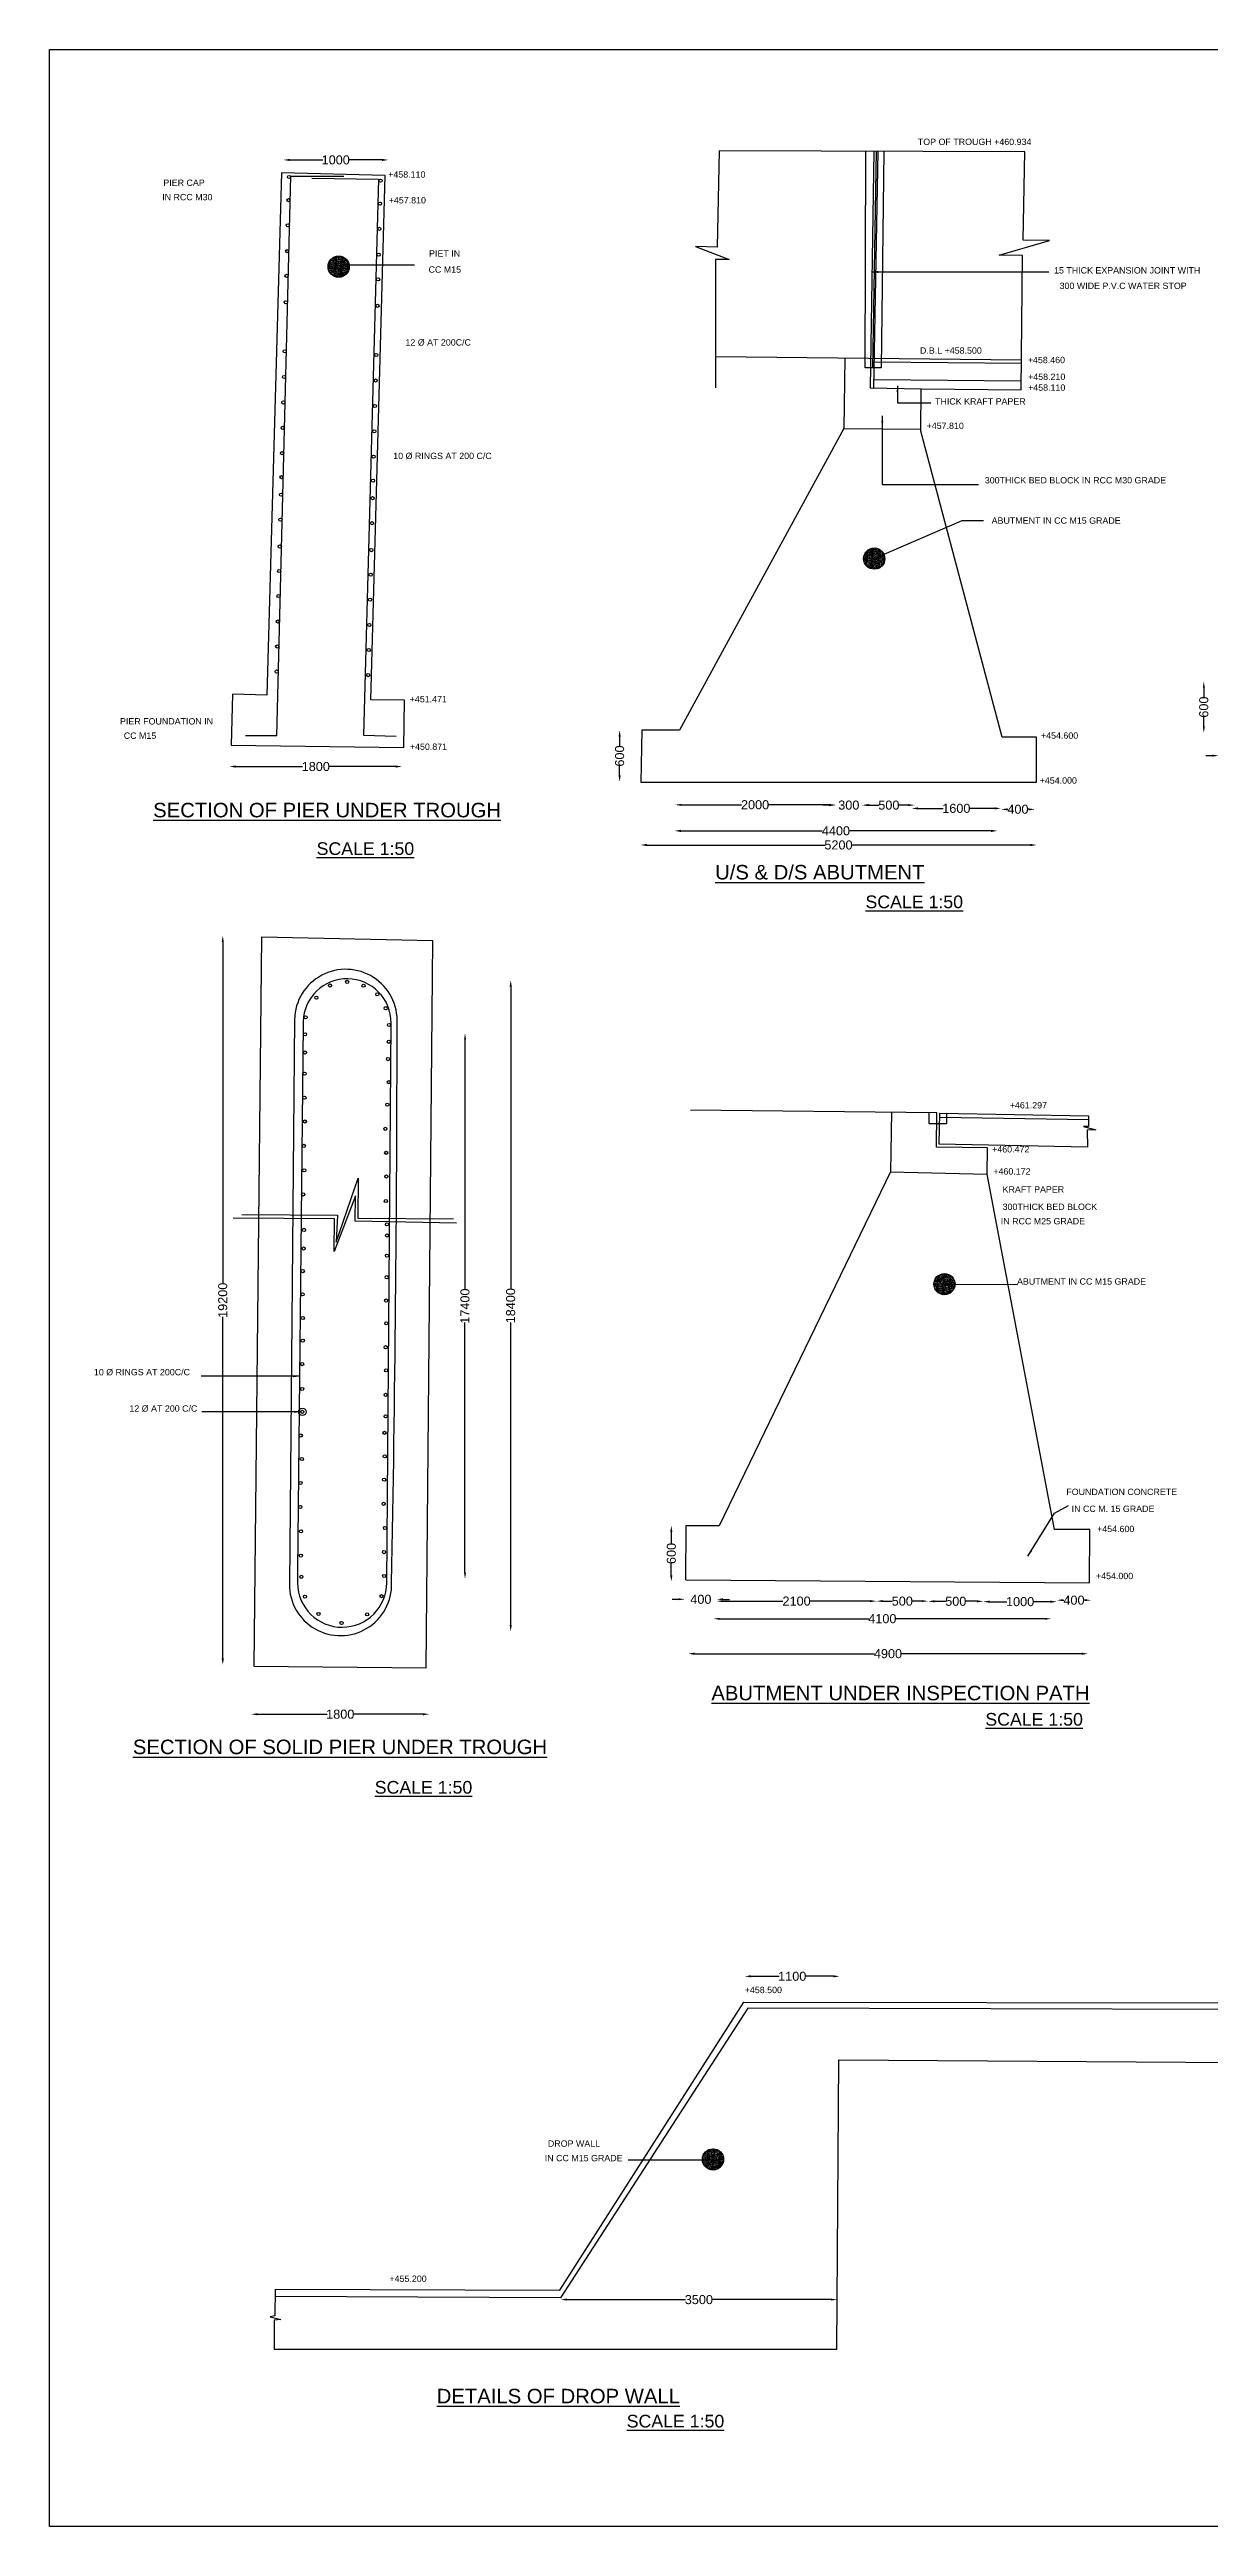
# Model space of a CAD drawing. Header units: millimetres. Extents: x 2522572 to 2539112, y 44351365 to 44365031.
# Drawn here: x 2522572 to 2528975, y 44351365 to 44365031 of the extents above; entities that cross this region are included whole.
import ezdxf

# ---------------------------------------------------------------- set-up
doc = ezdxf.new("R2010")
doc.units = ezdxf.units.MM
doc.header["$MEASUREMENT"] = 0
doc.layers.add('DIMENSION', color=7, linetype='Continuous')
doc.layers.add('DRAWING', color=2, linetype='Continuous')
doc.styles.get("Standard").update_dxf_attribs({"font": 'arial.ttf', "height": 50})
doc.dimstyles.get("Standard").update_dxf_attribs({"dimtxt": 35, "dimasz": 35, "dimexe": 0.18, "dimexo": 0.0625, "dimgap": 0.09, "dimtad": 0, "dimdec": 0, "dimzin": 0, "dimdsep": 46, "dimtxsty": 'Standard', "dimcen": 0.09, "dimse1": 1, "dimse2": 1, "dimadec": 0, "dimazin": 0, "dimtfac": 1, "dimtdec": 0, "dimtofl": 0, "dimtmove": 0, "dimatfit": 3, "dimfxl": 1, "dimtolj": 1, "dimtzin": 0, "dimarcsym": 0})

# ---------------------------------------------------------------- blocks, each defined once
blk = doc.blocks.new('*D53')
at = {"layer": 'Defpoints', "color": 0, "transparency": 16777216}
for p in [(2523861, 44364443), (2524440, 44364422), (2524440, 44364422)]:
    blk.add_point(p, dxfattribs=at)
at = {"layer": 'DIMENSION', "color": 0, "lineweight": -2, "transparency": 16777216}
for p, q in [((2523896, 44364422), (2524078, 44364422)), ((2524405, 44364422), (2524223, 44364422))]:
    blk.add_line(p, q, dxfattribs=at)
at = {"layer": 'DIMENSION', "color": 0, "transparency": 16777216}
for points in [[(2523896, 44364428), (2523896, 44364416), (2523861, 44364422)], [(2524405, 44364428), (2524405, 44364416), (2524440, 44364422)]]:
    blk.add_solid(points, dxfattribs=at)
at = {"layer": 'DIMENSION', "color": 0, "transparency": 16777216, "insert": (2524150, 44364422), "char_height": 50, "attachment_point": 5}
blk.add_mtext('\\A1;1000', dxfattribs=at)
blk = doc.blocks.new('*D54')
at = {"layer": 'Defpoints', "color": 0, "transparency": 16777216}
for p in [(2523563, 44361089), (2524516, 44361075), (2524516, 44361075)]:
    blk.add_point(p, dxfattribs=at)
at = {"layer": 'DIMENSION', "color": 0, "lineweight": -2, "transparency": 16777216}
for p, q in [((2523598, 44361075), (2523967, 44361075)), ((2524481, 44361075), (2524112, 44361075))]:
    blk.add_line(p, q, dxfattribs=at)
at = {"layer": 'DIMENSION', "color": 0, "transparency": 16777216}
for points in [[(2523598, 44361081), (2523598, 44361069), (2523563, 44361075)], [(2524481, 44361081), (2524481, 44361069), (2524516, 44361075)]]:
    blk.add_solid(points, dxfattribs=at)
at = {"layer": 'DIMENSION', "color": 0, "transparency": 16777216, "insert": (2524040, 44361075), "char_height": 50, "attachment_point": 5}
blk.add_mtext('\\A1;1800', dxfattribs=at)
blk = doc.blocks.new('*D55')
at = {"layer": 'Defpoints', "color": 0, "transparency": 16777216}
for p in [(2525716, 44361275), (2525760, 44361275), (2525748, 44360991)]:
    blk.add_point(p, dxfattribs=at)
at = {"layer": 'DIMENSION', "color": 0, "lineweight": -2, "transparency": 16777216}
for p, q in [((2525716, 44361240), (2525716, 44361188)), ((2525716, 44361026), (2525716, 44361077))]:
    blk.add_line(p, q, dxfattribs=at)
at = {"layer": 'DIMENSION', "color": 0, "transparency": 16777216}
for points in [[(2525710, 44361240), (2525722, 44361240), (2525716, 44361275)], [(2525710, 44361026), (2525722, 44361026), (2525716, 44360991)]]:
    blk.add_solid(points, dxfattribs=at)
at = {"layer": 'DIMENSION', "color": 0, "transparency": 16777216, "insert": (2525716, 44361133), "char_height": 50, "attachment_point": 5, "rotation": 90}
blk.add_mtext('\\A1;600', dxfattribs=at)
blk = doc.blocks.new('*D56')
at = {"layer": 'Defpoints', "color": 0, "transparency": 16777216}
for p in [(2526021, 44360870), (2526906, 44360864), (2526906, 44360862)]:
    blk.add_point(p, dxfattribs=at)
at = {"layer": 'DIMENSION', "color": 0, "lineweight": -2, "transparency": 16777216}
for p, q in [((2526056, 44360864), (2526388, 44360864)), ((2526871, 44360864), (2526539, 44360864))]:
    blk.add_line(p, q, dxfattribs=at)
at = {"layer": 'DIMENSION', "color": 0, "transparency": 16777216}
for points in [[(2526056, 44360869), (2526056, 44360858), (2526021, 44360864)], [(2526871, 44360869), (2526871, 44360858), (2526906, 44360864)]]:
    blk.add_solid(points, dxfattribs=at)
at = {"layer": 'DIMENSION', "color": 0, "transparency": 16777216, "insert": (2526463, 44360864), "char_height": 50, "attachment_point": 5}
blk.add_mtext('\\A1;2000', dxfattribs=at)
blk = doc.blocks.new('*D57')
at = {"layer": 'Defpoints', "color": 0, "transparency": 16777216}
for p in [(2526906, 44360864), (2527053, 44360862), (2527053, 44360862)]:
    blk.add_point(p, dxfattribs=at)
at = {"layer": 'DIMENSION', "color": 0, "lineweight": -2, "transparency": 16777216}
for p, q in [((2526871, 44360862), (2526836, 44360862)), ((2527088, 44360862), (2527123, 44360862))]:
    blk.add_line(p, q, dxfattribs=at)
at = {"layer": 'DIMENSION', "color": 0, "transparency": 16777216}
for points in [[(2526871, 44360868), (2526871, 44360856), (2526906, 44360862)], [(2527088, 44360868), (2527088, 44360856), (2527053, 44360862)]]:
    blk.add_solid(points, dxfattribs=at)
at = {"layer": 'DIMENSION', "color": 0, "transparency": 16777216, "insert": (2526980, 44360862), "char_height": 50, "attachment_point": 5}
blk.add_mtext('\\A1;300', dxfattribs=at)
blk = doc.blocks.new('*D58')
at = {"layer": 'Defpoints', "color": 0, "transparency": 16777216}
for p in [(2527058, 44360879), (2527344, 44360862), (2527344, 44360862)]:
    blk.add_point(p, dxfattribs=at)
at = {"layer": 'DIMENSION', "color": 0, "lineweight": -2, "transparency": 16777216}
for p, q in [((2527093, 44360862), (2527146, 44360862)), ((2527309, 44360862), (2527257, 44360862))]:
    blk.add_line(p, q, dxfattribs=at)
at = {"layer": 'DIMENSION', "color": 0, "transparency": 16777216}
for points in [[(2527093, 44360868), (2527093, 44360857), (2527058, 44360862)], [(2527309, 44360868), (2527309, 44360857), (2527344, 44360862)]]:
    blk.add_solid(points, dxfattribs=at)
at = {"layer": 'DIMENSION', "color": 0, "transparency": 16777216, "insert": (2527201, 44360862), "char_height": 50, "attachment_point": 5}
blk.add_mtext('\\A1;500', dxfattribs=at)
blk = doc.blocks.new('*D59')
at = {"layer": 'Defpoints', "color": 0, "transparency": 16777216}
for p in [(2527327, 44360859), (2527819, 44360844), (2527819, 44360844)]:
    blk.add_point(p, dxfattribs=at)
at = {"layer": 'DIMENSION', "color": 0, "lineweight": -2, "transparency": 16777216}
for p, q in [((2527362, 44360844), (2527501, 44360844)), ((2527784, 44360844), (2527645, 44360844))]:
    blk.add_line(p, q, dxfattribs=at)
at = {"layer": 'DIMENSION', "color": 0, "transparency": 16777216}
for points in [[(2527362, 44360850), (2527362, 44360838), (2527327, 44360844)], [(2527784, 44360850), (2527784, 44360838), (2527819, 44360844)]]:
    blk.add_solid(points, dxfattribs=at)
at = {"layer": 'DIMENSION', "color": 0, "transparency": 16777216, "insert": (2527573, 44360844), "char_height": 50, "attachment_point": 5}
blk.add_mtext('\\A1;1600', dxfattribs=at)
blk = doc.blocks.new('*D60')
at = {"layer": 'Defpoints', "color": 0, "transparency": 16777216}
for p in [(2527819, 44360844), (2528008, 44360839), (2528008, 44360839)]:
    blk.add_point(p, dxfattribs=at)
at = {"layer": 'DIMENSION', "color": 0, "lineweight": -2, "transparency": 16777216}
for p, q in [((2527854, 44360839), (2527857, 44360839)), ((2527973, 44360839), (2527970, 44360839))]:
    blk.add_line(p, q, dxfattribs=at)
at = {"layer": 'DIMENSION', "color": 0, "transparency": 16777216}
for points in [[(2527854, 44360844), (2527854, 44360833), (2527819, 44360839)], [(2527973, 44360844), (2527973, 44360833), (2528008, 44360839)]]:
    blk.add_solid(points, dxfattribs=at)
at = {"layer": 'DIMENSION', "color": 0, "transparency": 16777216, "insert": (2527913, 44360839), "char_height": 50, "attachment_point": 5}
blk.add_mtext('\\A1;400', dxfattribs=at)
blk = doc.blocks.new('*D61')
at = {"layer": 'Defpoints', "color": 0, "transparency": 16777216}
for p in [(2526019, 44360748), (2527800, 44360720), (2527800, 44360720)]:
    blk.add_point(p, dxfattribs=at)
at = {"layer": 'DIMENSION', "color": 0, "lineweight": -2, "transparency": 16777216}
for p, q in [((2526054, 44360720), (2526834, 44360720)), ((2527765, 44360720), (2526985, 44360720))]:
    blk.add_line(p, q, dxfattribs=at)
at = {"layer": 'DIMENSION', "color": 0, "transparency": 16777216}
for points in [[(2526054, 44360726), (2526054, 44360714), (2526019, 44360720)], [(2527765, 44360726), (2527765, 44360714), (2527800, 44360720)]]:
    blk.add_solid(points, dxfattribs=at)
at = {"layer": 'DIMENSION', "color": 0, "transparency": 16777216, "insert": (2526909, 44360720), "char_height": 50, "attachment_point": 5}
blk.add_mtext('\\A1;4400', dxfattribs=at)
blk = doc.blocks.new('*D62')
at = {"layer": 'Defpoints', "color": 0, "transparency": 16777216}
for p in [(2525831, 44360672), (2528016, 44360642), (2528016, 44360642)]:
    blk.add_point(p, dxfattribs=at)
at = {"layer": 'DIMENSION', "color": 0, "lineweight": -2, "transparency": 16777216}
for p, q in [((2525866, 44360642), (2526849, 44360642)), ((2527981, 44360642), (2526998, 44360642))]:
    blk.add_line(p, q, dxfattribs=at)
at = {"layer": 'DIMENSION', "color": 0, "transparency": 16777216}
for points in [[(2525866, 44360648), (2525866, 44360636), (2525831, 44360642)], [(2527981, 44360648), (2527981, 44360636), (2528016, 44360642)]]:
    blk.add_solid(points, dxfattribs=at)
at = {"layer": 'DIMENSION', "color": 0, "transparency": 16777216, "insert": (2526923, 44360642), "char_height": 50, "attachment_point": 5}
blk.add_mtext('\\A1;5200', dxfattribs=at)
blk = doc.blocks.new('*D68')
at = {"layer": 'Defpoints', "color": 0, "transparency": 16777216}
for p in [(2529020, 44361135), (2529020, 44361135), (2529200, 44361130)]:
    blk.add_point(p, dxfattribs=at)
at = {"layer": 'DIMENSION', "color": 0, "lineweight": -2, "transparency": 16777216}
for p, q in [((2528985, 44361135), (2528950, 44361135)), ((2529235, 44361135), (2529270, 44361135))]:
    blk.add_line(p, q, dxfattribs=at)
at = {"layer": 'DIMENSION', "color": 0, "transparency": 16777216}
for points in [[(2528985, 44361141), (2528985, 44361129), (2529020, 44361135)], [(2529235, 44361141), (2529235, 44361129), (2529200, 44361135)]]:
    blk.add_solid(points, dxfattribs=at)
at = {"layer": 'DIMENSION', "color": 0, "transparency": 16777216, "insert": (2529110, 44361135), "char_height": 50, "attachment_point": 5}
blk.add_mtext('\\A1;400', dxfattribs=at)
blk = doc.blocks.new('*D69')
at = {"layer": 'Defpoints', "color": 0, "transparency": 16777216}
for p in [(2528938, 44361545), (2528938, 44361545), (2528936, 44361261)]:
    blk.add_point(p, dxfattribs=at)
at = {"layer": 'DIMENSION', "color": 0, "lineweight": -2, "transparency": 16777216}
for p, q in [((2528938, 44361510), (2528938, 44361459)), ((2528938, 44361296), (2528938, 44361348))]:
    blk.add_line(p, q, dxfattribs=at)
at = {"layer": 'DIMENSION', "color": 0, "transparency": 16777216}
for points in [[(2528933, 44361510), (2528944, 44361510), (2528938, 44361545)], [(2528933, 44361296), (2528944, 44361296), (2528938, 44361261)]]:
    blk.add_solid(points, dxfattribs=at)
at = {"layer": 'DIMENSION', "color": 0, "transparency": 16777216, "insert": (2528938, 44361403), "char_height": 50, "attachment_point": 5, "rotation": 90}
blk.add_mtext('\\A1;600', dxfattribs=at)
blk = doc.blocks.new('*D82')
at = {"layer": 'Defpoints', "color": 0, "transparency": 16777216}
for p in [(2526094, 44356207), (2528299, 44356186), (2528299, 44356180)]:
    blk.add_point(p, dxfattribs=at)
at = {"layer": 'DIMENSION', "color": 0, "lineweight": -2, "transparency": 16777216}
for p, q in [((2526129, 44356180), (2527121, 44356180)), ((2528264, 44356180), (2527272, 44356180))]:
    blk.add_line(p, q, dxfattribs=at)
at = {"layer": 'DIMENSION', "color": 0, "transparency": 16777216}
for points in [[(2526129, 44356186), (2526129, 44356174), (2526094, 44356180)], [(2528264, 44356186), (2528264, 44356174), (2528299, 44356180)]]:
    blk.add_solid(points, dxfattribs=at)
at = {"layer": 'DIMENSION', "color": 0, "transparency": 16777216, "insert": (2527196, 44356180), "char_height": 50, "attachment_point": 5}
blk.add_mtext('\\A1;4900', dxfattribs=at)
blk = doc.blocks.new('*D83')
at = {"layer": 'Defpoints', "color": 0, "transparency": 16777216}
for p in [(2526233, 44356390), (2528097, 44356373), (2528097, 44356373)]:
    blk.add_point(p, dxfattribs=at)
at = {"layer": 'DIMENSION', "color": 0, "lineweight": -2, "transparency": 16777216}
for p, q in [((2526268, 44356373), (2527090, 44356373)), ((2528062, 44356373), (2527241, 44356373))]:
    blk.add_line(p, q, dxfattribs=at)
at = {"layer": 'DIMENSION', "color": 0, "transparency": 16777216}
for points in [[(2526268, 44356378), (2526268, 44356367), (2526233, 44356373)], [(2528062, 44356378), (2528062, 44356367), (2528097, 44356373)]]:
    blk.add_solid(points, dxfattribs=at)
at = {"layer": 'DIMENSION', "color": 0, "transparency": 16777216, "insert": (2527165, 44356373), "char_height": 50, "attachment_point": 5}
blk.add_mtext('\\A1;4100', dxfattribs=at)
blk = doc.blocks.new('*D84')
at = {"layer": 'Defpoints', "color": 0, "transparency": 16777216}
for p in [(2526076, 44356480), (2526076, 44356480), (2526252, 44356473)]:
    blk.add_point(p, dxfattribs=at)
at = {"layer": 'DIMENSION', "color": 0, "lineweight": -2, "transparency": 16777216}
for p, q in [((2526041, 44356480), (2526006, 44356480)), ((2526287, 44356480), (2526322, 44356480))]:
    blk.add_line(p, q, dxfattribs=at)
at = {"layer": 'DIMENSION', "color": 0, "transparency": 16777216}
for points in [[(2526041, 44356486), (2526041, 44356475), (2526076, 44356480)], [(2526287, 44356486), (2526287, 44356475), (2526252, 44356480)]]:
    blk.add_solid(points, dxfattribs=at)
at = {"layer": 'DIMENSION', "color": 0, "transparency": 16777216, "insert": (2526164, 44356480), "char_height": 50, "attachment_point": 5}
blk.add_mtext('\\A1;400', dxfattribs=at)
blk = doc.blocks.new('*D85')
at = {"layer": 'Defpoints', "color": 0, "transparency": 16777216}
for p in [(2526252, 44356480), (2527132, 44356472), (2527132, 44356470)]:
    blk.add_point(p, dxfattribs=at)
at = {"layer": 'DIMENSION', "color": 0, "lineweight": -2, "transparency": 16777216}
for p, q in [((2526287, 44356470), (2526617, 44356470)), ((2527097, 44356470), (2526767, 44356470))]:
    blk.add_line(p, q, dxfattribs=at)
at = {"layer": 'DIMENSION', "color": 0, "transparency": 16777216}
for points in [[(2526287, 44356476), (2526287, 44356464), (2526252, 44356470)], [(2527097, 44356476), (2527097, 44356464), (2527132, 44356470)]]:
    blk.add_solid(points, dxfattribs=at)
at = {"layer": 'DIMENSION', "color": 0, "transparency": 16777216, "insert": (2526692, 44356470), "char_height": 50, "attachment_point": 5}
blk.add_mtext('\\A1;2100', dxfattribs=at)
blk = doc.blocks.new('*D86')
at = {"layer": 'Defpoints', "color": 0, "transparency": 16777216}
for p in [(2527132, 44356470), (2527418, 44356477), (2527418, 44356470)]:
    blk.add_point(p, dxfattribs=at)
at = {"layer": 'DIMENSION', "color": 0, "lineweight": -2, "transparency": 16777216}
for p, q in [((2527167, 44356470), (2527220, 44356470)), ((2527383, 44356470), (2527330, 44356470))]:
    blk.add_line(p, q, dxfattribs=at)
at = {"layer": 'DIMENSION', "color": 0, "transparency": 16777216}
for points in [[(2527167, 44356476), (2527167, 44356465), (2527132, 44356470)], [(2527383, 44356476), (2527383, 44356465), (2527418, 44356470)]]:
    blk.add_solid(points, dxfattribs=at)
at = {"layer": 'DIMENSION', "color": 0, "transparency": 16777216, "insert": (2527275, 44356470), "char_height": 50, "attachment_point": 5}
blk.add_mtext('\\A1;500', dxfattribs=at)
blk = doc.blocks.new('*D87')
at = {"layer": 'Defpoints', "color": 0, "transparency": 16777216}
for p in [(2527418, 44356470), (2527722, 44356469), (2527722, 44356462)]:
    blk.add_point(p, dxfattribs=at)
at = {"layer": 'DIMENSION', "color": 0, "lineweight": -2, "transparency": 16777216}
for p, q in [((2527453, 44356469), (2527515, 44356469)), ((2527687, 44356469), (2527625, 44356469))]:
    blk.add_line(p, q, dxfattribs=at)
at = {"layer": 'DIMENSION', "color": 0, "transparency": 16777216}
for points in [[(2527453, 44356475), (2527453, 44356463), (2527418, 44356469)], [(2527687, 44356475), (2527687, 44356463), (2527722, 44356469)]]:
    blk.add_solid(points, dxfattribs=at)
at = {"layer": 'DIMENSION', "color": 0, "transparency": 16777216, "insert": (2527570, 44356469), "char_height": 50, "attachment_point": 5}
blk.add_mtext('\\A1;500', dxfattribs=at)
blk = doc.blocks.new('*D88')
at = {"layer": 'Defpoints', "color": 0, "transparency": 16777216}
for p in [(2527722, 44356462), (2528127, 44356469), (2528127, 44356467)]:
    blk.add_point(p, dxfattribs=at)
at = {"layer": 'DIMENSION', "color": 0, "lineweight": -2, "transparency": 16777216}
for p, q in [((2527757, 44356467), (2527852, 44356467)), ((2528092, 44356467), (2527997, 44356467))]:
    blk.add_line(p, q, dxfattribs=at)
at = {"layer": 'DIMENSION', "color": 0, "transparency": 16777216}
for points in [[(2527757, 44356473), (2527757, 44356461), (2527722, 44356467)], [(2528092, 44356473), (2528092, 44356461), (2528127, 44356467)]]:
    blk.add_solid(points, dxfattribs=at)
at = {"layer": 'DIMENSION', "color": 0, "transparency": 16777216, "insert": (2527925, 44356467), "char_height": 50, "attachment_point": 5}
blk.add_mtext('\\A1;1000', dxfattribs=at)
blk = doc.blocks.new('*D89')
at = {"layer": 'Defpoints', "color": 0, "transparency": 16777216}
for p in [(2528127, 44356469), (2528317, 44356475), (2528317, 44356466)]:
    blk.add_point(p, dxfattribs=at)
at = {"layer": 'DIMENSION', "color": 0, "lineweight": -2, "transparency": 16777216}
for p, q in [((2528162, 44356475), (2528166, 44356475)), ((2528282, 44356475), (2528278, 44356475))]:
    blk.add_line(p, q, dxfattribs=at)
at = {"layer": 'DIMENSION', "color": 0, "transparency": 16777216}
for points in [[(2528162, 44356481), (2528162, 44356470), (2528127, 44356475)], [(2528282, 44356481), (2528282, 44356470), (2528317, 44356475)]]:
    blk.add_solid(points, dxfattribs=at)
at = {"layer": 'DIMENSION', "color": 0, "transparency": 16777216, "insert": (2528222, 44356475), "char_height": 50, "attachment_point": 5}
blk.add_mtext('\\A1;400', dxfattribs=at)
blk = doc.blocks.new('*D90')
at = {"layer": 'Defpoints', "color": 0, "transparency": 16777216}
for p in [(2526001, 44356887), (2526001, 44356887), (2525999, 44356578)]:
    blk.add_point(p, dxfattribs=at)
at = {"layer": 'DIMENSION', "color": 0, "lineweight": -2, "transparency": 16777216}
for p, q in [((2526001, 44356852), (2526001, 44356788)), ((2526001, 44356613), (2526001, 44356677))]:
    blk.add_line(p, q, dxfattribs=at)
at = {"layer": 'DIMENSION', "color": 0, "transparency": 16777216}
for points in [[(2525995, 44356852), (2526007, 44356852), (2526001, 44356887)], [(2525995, 44356613), (2526007, 44356613), (2526001, 44356578)]]:
    blk.add_solid(points, dxfattribs=at)
at = {"layer": 'DIMENSION', "color": 0, "transparency": 16777216, "insert": (2526001, 44356733), "char_height": 50, "attachment_point": 5, "rotation": 90}
blk.add_mtext('\\A1;600', dxfattribs=at)
blk = doc.blocks.new('*D91')
at = {"layer": 'Defpoints', "color": 0, "transparency": 16777216}
for p in [(2523684, 44355851), (2524666, 44355846), (2524666, 44355836)]:
    blk.add_point(p, dxfattribs=at)
at = {"layer": 'DIMENSION', "color": 0, "lineweight": -2, "transparency": 16777216}
for p, q in [((2523719, 44355846), (2524103, 44355846)), ((2524631, 44355846), (2524247, 44355846))]:
    blk.add_line(p, q, dxfattribs=at)
at = {"layer": 'DIMENSION', "color": 0, "transparency": 16777216}
for points in [[(2523719, 44355852), (2523719, 44355840), (2523684, 44355846)], [(2524631, 44355852), (2524631, 44355840), (2524666, 44355846)]]:
    blk.add_solid(points, dxfattribs=at)
at = {"layer": 'DIMENSION', "color": 0, "transparency": 16777216, "insert": (2524175, 44355846), "char_height": 50, "attachment_point": 5}
blk.add_mtext('\\A1;1800', dxfattribs=at)
blk = doc.blocks.new('*D92')
at = {"layer": 'Defpoints', "color": 0, "transparency": 16777216}
for p in [(2525115, 44359896), (2525129, 44359896), (2525102, 44356303)]:
    blk.add_point(p, dxfattribs=at)
at = {"layer": 'DIMENSION', "color": 0, "lineweight": -2, "transparency": 16777216}
for p, q in [((2525115, 44359861), (2525115, 44358191)), ((2525115, 44356338), (2525115, 44358008))]:
    blk.add_line(p, q, dxfattribs=at)
at = {"layer": 'DIMENSION', "color": 0, "transparency": 16777216}
for points in [[(2525109, 44359861), (2525121, 44359861), (2525115, 44359896)], [(2525109, 44356338), (2525121, 44356338), (2525115, 44356303)]]:
    blk.add_solid(points, dxfattribs=at)
at = {"layer": 'DIMENSION', "color": 0, "transparency": 16777216, "insert": (2525115, 44358100), "char_height": 50, "attachment_point": 5, "rotation": 90}
blk.add_mtext('\\A1;18400', dxfattribs=at)
blk = doc.blocks.new('*D93')
at = {"layer": 'Defpoints', "color": 0, "transparency": 16777216}
for p in [(2524835, 44359604), (2524863, 44359604), (2524823, 44356592)]:
    blk.add_point(p, dxfattribs=at)
at = {"layer": 'DIMENSION', "color": 0, "lineweight": -2, "transparency": 16777216}
for p, q in [((2524863, 44359569), (2524863, 44358190)), ((2524863, 44356627), (2524863, 44358007))]:
    blk.add_line(p, q, dxfattribs=at)
at = {"layer": 'DIMENSION', "color": 0, "transparency": 16777216}
for points in [[(2524858, 44359569), (2524869, 44359569), (2524863, 44359604)], [(2524858, 44356627), (2524869, 44356627), (2524863, 44356592)]]:
    blk.add_solid(points, dxfattribs=at)
at = {"layer": 'DIMENSION', "color": 0, "transparency": 16777216, "insert": (2524863, 44358098), "char_height": 50, "attachment_point": 5, "rotation": 90}
blk.add_mtext('\\A1;17400', dxfattribs=at)
blk = doc.blocks.new('*D94')
at = {"layer": 'Defpoints', "color": 0, "transparency": 16777216}
for p in [(2523554, 44360141), (2523510, 44356119), (2523527, 44356119)]:
    blk.add_point(p, dxfattribs=at)
at = {"layer": 'DIMENSION', "color": 0, "lineweight": -2, "transparency": 16777216}
for p, q in [((2523527, 44360106), (2523527, 44358221)), ((2523527, 44356154), (2523527, 44358038))]:
    blk.add_line(p, q, dxfattribs=at)
at = {"layer": 'DIMENSION', "color": 0, "transparency": 16777216}
for points in [[(2523521, 44360106), (2523533, 44360106), (2523527, 44360141)], [(2523521, 44356154), (2523533, 44356154), (2523527, 44356119)]]:
    blk.add_solid(points, dxfattribs=at)
at = {"layer": 'DIMENSION', "color": 0, "transparency": 16777216, "insert": (2523527, 44358130), "char_height": 50, "attachment_point": 5, "rotation": 90}
blk.add_mtext('\\A1;19200', dxfattribs=at)
blk = doc.blocks.new('*D95')
at = {"layer": 'Defpoints', "color": 0, "transparency": 16777216}
for p in [(2526406, 44354408), (2526929, 44354413), (2526929, 44354400)]:
    blk.add_point(p, dxfattribs=at)
at = {"layer": 'DIMENSION', "color": 0, "lineweight": -2, "transparency": 16777216}
for p, q in [((2526441, 44354400), (2526595, 44354400)), ((2526894, 44354400), (2526740, 44354400))]:
    blk.add_line(p, q, dxfattribs=at)
at = {"layer": 'DIMENSION', "color": 0, "transparency": 16777216}
for points in [[(2526441, 44354406), (2526441, 44354394), (2526406, 44354400)], [(2526894, 44354406), (2526894, 44354394), (2526929, 44354400)]]:
    blk.add_solid(points, dxfattribs=at)
at = {"layer": 'DIMENSION', "color": 0, "transparency": 16777216, "insert": (2526668, 44354400), "char_height": 50, "attachment_point": 5}
blk.add_mtext('\\A1;1100', dxfattribs=at)
blk = doc.blocks.new('*D96')
at = {"layer": 'Defpoints', "color": 0, "transparency": 16777216}
for p in [(2525390, 44352626), (2526916, 44352616), (2526916, 44352616)]:
    blk.add_point(p, dxfattribs=at)
at = {"layer": 'DIMENSION', "color": 0, "lineweight": -2, "transparency": 16777216}
for p, q in [((2525425, 44352616), (2526079, 44352616)), ((2526881, 44352616), (2526228, 44352616))]:
    blk.add_line(p, q, dxfattribs=at)
at = {"layer": 'DIMENSION', "color": 0, "transparency": 16777216}
for points in [[(2525425, 44352622), (2525425, 44352611), (2525390, 44352616)], [(2526881, 44352622), (2526881, 44352611), (2526916, 44352616)]]:
    blk.add_solid(points, dxfattribs=at)
at = {"layer": 'DIMENSION', "color": 0, "transparency": 16777216, "insert": (2526153, 44352616), "char_height": 50, "attachment_point": 5}
blk.add_mtext('\\A1;3500', dxfattribs=at)

msp = doc.modelspace()

# ---------------------------------------------------------------- hatches: boundary and pattern name
at = {"layer": 'DIMENSION'}
h = msp.add_hatch(dxfattribs=at)
h.set_pattern_fill('AR-CONC', color=0, style=0)
h.set_pattern_definition([(50, (0, 0), (7.172601826, -0.6275213498), [0.75, -8.25]), (355, (0, 0), (-1.3875133361, 7.521921337), [0.6, -6.6]), (100.4514, (0.598, -0.052), (5.7850938171, 6.8943954206), [0.6374019, -7.01142112]), (46.1842, (0, 2), (10.6724104863, -1.6551901433), [1.125, -12.375]), (96.6356, (0.889, 1.862), (9.3466270555, 9.741178709), [0.95610288, -10.51713]), (351.1842, (0, 2), (9.3466194513, 9.7411860093), [0.9, -9.9]), (21, (1, 1.5), (5.9690705212, -4.02618890665), [0.75, -8.25]), (326, (1, 1.5), (2.4331533192, 7.2515004505), [0.6, -6.6]), (71.4514, (1.4974, 1.1645), (8.4022262858, 3.2253049671), [0.6374019, -7.01142112]), (37.5, (0, 0), (0.12159855317, 3.32893853831), [0, -6.52, 0, -6.7, 0, -6.625]), (7.5, (0, 0), (2.63069537442, 3.94411711882), [0, -3.82, 0, -6.37, 0, -2.525]), (327.5, (-2.23, 0), (5.33822436172, -0.22554871734), [0, -2.5, 0, -7.8, 0, -10.35]), (317.5, (-3.23, 0), (5.8318616934, 1.0010498233), [0, -3.25, 0, -5.18, 0, -7.35])])
h.paths.add_polyline_path([(2524224.9, 44363833.3, 1), (2524107.6, 44363833.3, 1)])
h = msp.add_hatch(dxfattribs=at)
h.set_pattern_fill('AR-CONC', color=0, style=0)
h.set_pattern_definition([(50, (2953.9065, -1610.689), (7.172601826, -0.6275213498), [0.75, -8.25]), (355, (2953.9065, -1610.689), (-1.3875133361, 7.521921337), [0.6, -6.6]), (100.4514, (2954.504, -1610.741), (5.7850938171, 6.8943954206), [0.6374019, -7.01142112]), (46.1842, (2953.9065, -1608.689), (10.6724104863, -1.6551901433), [1.125, -12.375]), (96.6356, (2954.796, -1608.827), (9.3466270555, 9.741178709), [0.95610288, -10.51713]), (351.1842, (2953.907, -1608.689), (9.3466194513, 9.7411860093), [0.9, -9.9]), (21, (2954.9065, -1609.189), (5.9690705212, -4.02618890665), [0.75, -8.25]), (326, (2954.9065, -1609.189), (2.4331533192, 7.2515004505), [0.6, -6.6]), (71.4514, (2955.404, -1609.5245), (8.4022262858, 3.2253049671), [0.6374019, -7.01142112]), (37.5, (2953.9065, -1610.689), (0.12159855317, 3.32893853831), [0, -6.52, 0, -6.7, 0, -6.625]), (7.5, (2953.9065, -1610.689), (2.63069537442, 3.94411711882), [0, -3.82, 0, -6.37, 0, -2.525]), (327.5, (2951.6765, -1610.689), (5.33822436172, -0.22554871734), [0, -2.5, 0, -7.8, 0, -10.35]), (317.5, (2950.6765, -1610.689), (5.8318616934, 1.0010498233), [0, -3.25, 0, -5.18, 0, -7.35])])
h.paths.add_polyline_path([(2527178.8, 44362222.6, 1), (2527061.5, 44362222.6, 1)])
h = msp.add_hatch(dxfattribs=at)
h.set_pattern_fill('AR-CONC', color=0, style=0)
h.set_pattern_definition([(50, (3341.397, -5614.252), (7.172601826, -0.6275213498), [0.75, -8.25]), (355, (3341.397, -5614.252), (-1.3875133361, 7.521921337), [0.6, -6.6]), (100.4514, (3341.995, -5614.304), (5.7850938171, 6.8943954206), [0.6374019, -7.01142112]), (46.1842, (3341.397, -5612.252), (10.6724104863, -1.6551901433), [1.125, -12.375]), (96.6356, (3342.287, -5612.39), (9.3466270555, 9.741178709), [0.95610288, -10.51713]), (351.1842, (3341.397, -5612.252), (9.3466194513, 9.7411860093), [0.9, -9.9]), (21, (3342.397, -5612.752), (5.9690705212, -4.02618890665), [0.75, -8.25]), (326, (3342.397, -5612.752), (2.4331533192, 7.2515004505), [0.6, -6.6]), (71.4514, (3342.895, -5613.0876), (8.4022262858, 3.2253049671), [0.6374019, -7.01142112]), (37.5, (3341.3973, -5614.252), (0.12159855317, 3.32893853831), [0, -6.52, 0, -6.7, 0, -6.625]), (7.5, (3341.3973, -5614.252), (2.63069537442, 3.94411711882), [0, -3.82, 0, -6.37, 0, -2.525]), (327.5, (3339.1673, -5614.252), (5.33822436172, -0.22554871734), [0, -2.5, 0, -7.8, 0, -10.35]), (317.5, (3338.1673, -5614.252), (5.8318616934, 1.0010498233), [0, -3.25, 0, -5.18, 0, -7.35])])
h.paths.add_polyline_path([(2527566.3, 44358219.1, 1), (2527449, 44358219.1, 1)])
h = msp.add_hatch(dxfattribs=at)
h.set_pattern_fill('AR-CONC', color=0, style=0)
h.set_pattern_definition([(50, (2064.735, -10443.604), (7.172601826, -0.6275213498), [0.75, -8.25]), (355, (2064.735, -10443.604), (-1.3875133361, 7.521921337), [0.6, -6.6]), (100.4514, (2065.333, -10443.656), (5.7850938171, 6.8943954206), [0.6374019, -7.01142112]), (46.1842, (2064.735, -10441.604), (10.6724104863, -1.6551901433), [1.125, -12.375]), (96.6356, (2065.625, -10441.742), (9.3466270555, 9.741178709), [0.95610288, -10.51713]), (351.1842, (2064.735, -10441.604), (9.3466194513, 9.7411860093), [0.9, -9.9]), (21, (2065.735, -10442.104), (5.9690705212, -4.02618890665), [0.75, -8.25]), (326, (2065.735, -10442.104), (2.4331533192, 7.2515004505), [0.6, -6.6]), (71.4514, (2066.2326, -10442.439), (8.4022262858, 3.2253049671), [0.6374019, -7.01142112]), (37.5, (2064.7351, -10443.6037), (0.12159855317, 3.32893853831), [0, -6.52, 0, -6.7, 0, -6.625]), (7.5, (2064.735, -10443.6037), (2.63069537442, 3.94411711882), [0, -3.82, 0, -6.37, 0, -2.525]), (327.5, (2062.5051, -10443.6037), (5.33822436172, -0.22554871734), [0, -2.5, 0, -7.8, 0, -10.35]), (317.5, (2061.505, -10443.6037), (5.8318616934, 1.0010498233), [0, -3.25, 0, -5.18, 0, -7.35])])
h.paths.add_polyline_path([(2526289.7, 44353389.7, 1), (2526172.4, 44353389.7, 1)])

# ---------------------------------------------------------------- linework, layer by layer
at = {"layer": 'DIMENSION', "color": 0}
msp.add_lwpolyline([(2539112.3, 44351364.5), (2522571.5, 44351364.5), (2522571.5, 44365031.1), (2539112.3, 44365031.1)], close=True, dxfattribs=at)
at = {"layer": 'DIMENSION'}
for centre, radius in [((2523892.6, 44364327.5), 8.75), ((2524397.5, 44364308), 8.75), ((2523889.4, 44364199.8), 8.75), ((2524394.3, 44364180.3), 8.75), ((2523885.9, 44364061.3), 8.75), ((2524390.8, 44364041.8), 8.75), ((2523882.3, 44363918.7), 8.75), ((2524387.2, 44363899.2), 8.75), ((2523878.9, 44363782.4), 8.75), ((2524383.8, 44363762.9), 8.75), ((2523875.2, 44363636.5), 8.75), ((2524380.1, 44363617), 8.75), ((2523868.4, 44363365.6), 8.75), ((2524373.3, 44363346.1), 8.75), ((2523864.9, 44363224.3), 8.75), ((2524369.8, 44363204.8), 8.75), ((2523861.3, 44363083.9), 8.75), ((2524366.2, 44363064.4), 8.75), ((2523857.8, 44362944.1), 8.75), ((2524362.7, 44362924.6), 8.75), ((2523854.3, 44362803.9), 8.75), ((2524359.2, 44362784.4), 8.75), ((2523848.5, 44362575.5), 8.75), ((2523850.9, 44362671.5), 8.75), ((2524355.8, 44362652), 8.75), ((2523845, 44362437.5), 8.75), ((2524353.4, 44362556), 8.75), ((2524350, 44362418), 8.75), ((2523841.3, 44362288.7), 8.75), ((2524346.2, 44362269.2), 8.75), ((2523837.9, 44362153.6), 8.75), ((2524342.8, 44362134.1), 8.75), ((2523834.4, 44362015.7), 8.75), ((2524339.3, 44361996.2), 8.75), ((2523830.9, 44361875.1), 8.75), ((2524335.8, 44361855.6), 8.75), ((2523827.4, 44361737.5), 8.75), ((2524332.3, 44361718), 8.75), ((2523823.9, 44361599.1), 8.75), ((2524328.8, 44361579.6), 8.75), ((2524118.2, 44359866.7), 8.75), ((2524213.2, 44359886.7), 8.75), ((2524303.4, 44359865.9), 8.75), ((2524043.1, 44359799.7), 8.75), ((2524379.3, 44359818.1), 8.75), ((2524425.6, 44359741.5), 8.75), ((2523980.8, 44359597.5), 8.75), ((2523984, 44359691.2), 8.75), ((2524444, 44359648.9), 8.75), ((2523980.8, 44359497), 8.75), ((2524438.2, 44359460.9), 8.75), ((2524443.1, 44359556.4), 8.75), ((2523978.6, 44359380.1), 8.75), ((2524443.1, 44359333.6), 8.75), ((2523977.4, 44359247.6), 8.75), ((2524434.5, 44359209.3), 8.75), ((2523979.7, 44359116.7), 8.75), ((2524423.5, 44359075.8), 8.75), ((2523974, 44358981.9), 8.75), ((2524428.4, 44358943.6), 8.75), ((2523976.3, 44358847.1), 8.75), ((2524429.4, 44358813.1), 8.75), ((2523970.6, 44358714), 8.75), ((2524426.4, 44358677.7), 8.75), ((2523975.1, 44358518.5), 8.75), ((2524432.5, 44358549), 8.75), ((2524432.5, 44358487.4), 8.75), ((2523972.8, 44358415.8), 8.75), ((2524432.5, 44358376.5), 8.75), ((2523968.3, 44358291.1), 8.75), ((2524431.6, 44358257.2), 8.75), ((2523967.2, 44358163.1), 8.75), ((2524428, 44358128.6), 8.75), ((2523968.3, 44358032.2), 8.75), ((2524428.9, 44358002.7), 8.75), ((2523968.3, 44357907.5), 8.75), ((2524425.4, 44357871), 8.75), ((2523965, 44357777.9), 8.75), ((2524428, 44357743.4), 8.75), ((2523966.1, 44357514.5), 20.4), ((2523965, 44357640.9), 8.75), ((2524425.4, 44357608.2), 8.75), ((2523957.1, 44357384.2), 8.75), ((2523966.1, 44357514.5), 8.75), ((2524419.2, 44357398.7), 8.75), ((2524425.4, 44357489.4), 8.75), ((2523962.7, 44357253.9), 8.75), ((2524420.5, 44357269), 8.75), ((2523955.9, 44357122), 8.75), ((2524416.8, 44357139.9), 8.75), ((2523954.8, 44356989.5), 8.75), ((2524414.3, 44357007), 8.75), ((2523958.6, 44356855.6), 8.75), ((2524421.4, 44356873.9), 8.75), ((2523957.5, 44356721.1), 8.75), ((2524415.9, 44356740.7), 8.75), ((2523960.2, 44356604.3), 8.75), ((2524417.2, 44356609), 8.75), ((2523980.1, 44356494.9), 8.75), ((2524402.3, 44356497.6), 8.75), ((2524054.8, 44356399.5), 8.75), ((2524182.3, 44356349.5), 8.75), ((2524323.6, 44356397.2), 8.75)]:
    msp.add_circle(centre, radius, dxfattribs=at)
at = {"layer": 'DIMENSION', "color": 0}
for centre in [(2524166.3, 44363833.3), (2527120.2, 44362222.6), (2527507.7, 44358219.1), (2526231, 44353389.7)]:
    msp.add_circle(centre, 58.6, dxfattribs=at)
at = {"layer": 'DRAWING', "color": 0}
for points in [[(2525833.1, 44360988.6), (2528014.9, 44360988.6), (2528014.9, 44361236.2), (2527826, 44361236.2), (2527377.2, 44362925.5), (2527379.5, 44363159.1), (2527930.3, 44363153.6), (2527938.3, 44363894.8), (2527808.8, 44363896.2), (2528086.2, 44363977.1), (2527941.5, 44363979.7), (2527950.1, 44364466.6), (2526264.9, 44364472.5), (2526254.1, 44363941.6), (2526135, 44363944.1), (2526320.3, 44363872.6), (2526244.8, 44363873.2), (2526244.8, 44363164.9)], [(2527173.7, 44364469.3), (2527157.8, 44363274.4), (2527070.4, 44363275.6), (2527074.5, 44364469.7)], [(2527117.8, 44364469.5), (2527097.7, 44363164.6), (2527379.5, 44363159.1)], [(2527131.2, 44364469.5), (2527110.5, 44363275.1)], [(2527117.7, 44363164.2), (2527141.4, 44364469.4)], [(2523572.4, 44361193.6), (2524526.2, 44361179.5), (2524530.1, 44361440.9), (2524344.3, 44361443.6), (2524423.6, 44364335.5), (2523850.1, 44364351.2), (2523770.3, 44361469.2), (2523581.5, 44361474.4), (2523572.4, 44361193.6)], [(2523651.7, 44361245.8), (2523824.7, 44361245.8), (2523902.4, 44364332.7), (2524193.8, 44364332.7)], [(2524017.9, 44364322.2), (2524386.4, 44364316), (2524303.4, 44361248.2), (2524483.1, 44361243.3)], [(2526244.8, 44363337.2), (2527932.1, 44363319.1)], [(2526957.4, 44363329.6), (2526952.1, 44362940.6), (2527377.3, 44362936.4)], [(2527931.9, 44363298.4), (2527120.3, 44363306.2)], [(2527118.5, 44363211), (2527930.9, 44363202.3)], [(2526952.1, 44362940.6), (2526047, 44361275.5), (2525838.6, 44361275.5), (2525833.1, 44360988.6)], [(2523697.7, 44356111.5), (2524648.9, 44356101.6), (2524685.1, 44360112.8), (2523739.9, 44360133.3), (2523697.7, 44356111.5)], [(2526080.5, 44356587.5), (2528307.2, 44356570.4), (2528309.5, 44356864.6), (2528115.3, 44356865.4), (2527744, 44358825.6), (2527745.2, 44358971.5), (2527463.8, 44358975.3), (2527466.4, 44359165.1), (2526106.1, 44359179.8)], [(2527215.5, 44359167.8), (2527210.5, 44358838.6), (2527744, 44358825.6)], [(2527421.7, 44359165.6), (2527421.7, 44359105.5), (2527520.2, 44359105.5), (2527520.2, 44359162)], [(2527479.3, 44358990.9), (2527482.3, 44359162.7), (2528302, 44359148.6), (2528302, 44359089.2), (2528275.3, 44359089.2), (2528342.9, 44359070.6), (2528295.5, 44359068.5), (2528296.8, 44358974), (2527479.3, 44358990.9)], [(2527481.9, 44359140.1), (2528302, 44359127)], [(2523631.6, 44358604.1), (2524160.3, 44358598.9), (2524152.2, 44358451.5), (2524273, 44358804.1), (2524272.4, 44358583.9), (2524799.7, 44358579.1)], [(2527210.5, 44358838.6), (2526264.4, 44356886.2), (2526081.5, 44356885.7), (2526079.2, 44356587.5)], [(2524816.3, 44358556.3), (2524257, 44358566.7), (2524259.6, 44358705.5), (2524141.9, 44358399.8), (2524142.9, 44358579.1), (2523584.1, 44358582.4)], [(2523816, 44352674.1), (2525385.4, 44352669.1), (2526401.8, 44354257.6), (2529082, 44354252.9)], [(2529104.1, 44354216.4), (2526422.5, 44354224.3), (2525390.1, 44352626), (2523815.3, 44352633.7)], [(2523816, 44352674.1), (2523813.5, 44352527), (2523787.5, 44352521), (2523848.1, 44352506.4), (2523811, 44352503.4), (2523811, 44352341.9), (2526914.6, 44352342.5), (2526924.6, 44353938.9), (2529110.8, 44353924.5)]]:
    msp.add_lwpolyline(points, dxfattribs=at)
for points in [[(2523922.4, 44359680.2), (2523894.2, 44356564.1, 1.0218214), (2524458.1, 44356571.2, 0.004629), (2524488.5, 44359657.8, 1.0142815), (2523922.4, 44359680.2)], [(2523970.4, 44359651), (2523938.7, 44356639), (2523939.4, 44356569.6, 0.9941674), (2524431.2, 44356571.5), (2524455.6, 44359659.3, 0.9922127), (2523970.4, 44359666.9), (2523970.4, 44359651)]]:
    msp.add_lwpolyline(points, format="xyb", dxfattribs=at)

# ---------------------------------------------------------------- texts
at = {"layer": 'DIMENSION', "color": 0}
for s, height, p in [('TOP OF TROUGH +460.934', 35, (2527360.9, 44364504.5)), ('+458.110', 35, (2524439.5, 44364324.5)), ('IN RCC M30', 35, (2523193, 44364199.6)), ('PIER CAP', 35, (2523199.2, 44364278.8)), ('+457.810', 35, (2524442.4, 44364182)), ('CC M15', 35, (2524662.1, 44363799.7)), ('PIET IN ', 35, (2524665, 44363888.4)), ('15 THICK EXPANSION JOINT WITH', 35, (2528112.1, 44363795.4)), ('300 WIDE P.V.C WATER STOP', 35, (2528142.8, 44363710)), ('12 Ø AT 200C/C', 35, (2524534.5, 44363397.8)), ('D.B.L +458.500', 35, (2527372.5, 44363352.9)), ('+458.460', 35, (2527967.3, 44363300.6)), ('+458.210', 35, (2527969, 44363208)), ('+458.110', 35, (2527969, 44363148.4)), ('THICK KRAFT PAPER', 35, (2527455.7, 44363072.3)), ('+457.810', 35, (2527409.1, 44362937.9)), ('10 Ø RINGS AT 200 C/C', 35, (2524467.3, 44362771.4)), ('300THICK BED BLOCK IN RCC M30 GRADE', 35, (2527730.2, 44362637.1)), ('ABUTMENT IN CC M15 GRADE', 35, (2527767.9, 44362414.6)), ('+451.471', 35, (2524558.1, 44361429.6)), ('PIER FOUNDATION IN', 35, (2522960.2, 44361307)), ('CC M15', 35, (2522980.9, 44361227.9)), ('+454.600', 35, (2528040.1, 44361228.3)), ('+450.871', 35, (2524558.9, 44361167)), ('+454.000', 35, (2528032.9, 44360980.7)), ('%%USECTION OF PIER UNDER TROUGH', 80, (2523143.1, 44360794.8)), ('%%USCALE 1:50', 70, (2524044.6, 44360587.1)), ('%%UU/S & D/S ABUTMENT', 80, (2526242.6, 44360452.1)), ('%%USCALE 1:50', 70, (2527072, 44360293.4)), ('+461.297', 35, (2527867.9, 44359188.5)), ('+460.472', 35, (2527770.6, 44358945.6)), ('+460.172', 35, (2527777.3, 44358823.7)), ('KRAFT PAPER', 35, (2527828.3, 44358724.3)), ('300THICK BED BLOCK', 35, (2527828.3, 44358628.5)), ('IN RCC M25 GRADE', 35, (2527818.5, 44358548.9)), ('ABUTMENT IN CC M15 GRADE', 35, (2527907.9, 44358216.3)), ('10 Ø RINGS AT 200C/C', 35, (2522816.3, 44357716.2)), ('12 Ø AT 200 C/C', 35, (2523011.9, 44357515.5)), ('FOUNDATION CONCRETE', 35, (2528179.7, 44357055.3)), ('IN CC M. 15 GRADE', 35, (2528209.3, 44356962.2)), ('+454.600', 35, (2528349.5, 44356850.9)), ('+454.000', 35, (2528343.4, 44356591.4)), ('%%UABUTMENT UNDER INSPECTION PATH', 80, (2526222, 44355922.9)), ('%%USCALE 1:50', 70, (2527733.2, 44355783)), ('%%USECTION OF SOLID PIER UNDER TROUGH', 80, (2523031.2, 44355625.8)), ('%%USCALE 1:50', 70, (2524365.1, 44355407.8)), ('+458.500', 35, (2526406, 44354307.2)), ('DROP WALL', 35, (2525320.3, 44353459.5)), ('IN CC M15 GRADE', 35, (2525302.9, 44353379.6)), ('+455.200', 35, (2524446.4, 44352713.9)), ('%%UDETAILS OF DROP WALL', 80, (2524707.2, 44352043.9)), ('%%USCALE 1:50', 70, (2525754.9, 44351910.6))]:
    msp.add_text(s, height=height, dxfattribs=at).set_placement(p)

# ---------------------------------------------------------------- dimensions: what is measured, and where the dimension line sits
for base, p1, p2, text, picture, middle in [((2524439.5, 44364421.8), (2523861, 44364443), (2524439.5, 44364421.8), '1000', '*D53', (2524150.3, 44364421.8)), ((2524516.4, 44361074.8), (2523562.8, 44361088.9), (2524516.4, 44361074.8), '1800', '*D54', (2524039.6, 44361074.8)), ((2529019.6, 44361134.7), (2529199.9, 44361130.3), (2529019.6, 44361134.7), '400', '*D68', (2529109.8, 44361134.7)), ((2526906.3, 44360863.5), (2526020.6, 44360869.6), (2526906.3, 44360862.3), '2000', '*D56', (2526463.5, 44360863.5)), ((2527053.4, 44360862.3), (2526906.3, 44360863.5), (2527053.4, 44360862.3), '300', '*D57', (2526979.9, 44360862.3)), ((2527344.4, 44360862.4), (2527058.2, 44360879.3), (2527344.4, 44360862.4), '500', '*D58', (2527201.3, 44360862.4)), ((2527819.2, 44360843.9), (2527326.9, 44360859.5), (2527819.2, 44360843.9), '1600', '*D59', (2527573.1, 44360843.9)), ((2528007.5, 44360838.6), (2527819.2, 44360843.9), (2528007.5, 44360838.6), '400', '*D60', (2527913.4, 44360838.6)), ((2528015.9, 44360642), (2525830.7, 44360672.2), (2528015.9, 44360642), '5200', '*D62', (2526923.3, 44360642)), ((2527799.9, 44360719.8), (2526019.1, 44360747.8), (2527799.9, 44360719.8), '4400', '*D61', (2526909.5, 44360719.8)), ((2526075.5, 44356480.4), (2526251.7, 44356473.3), (2526075.5, 44356480.4), '400', '*D84', (2526163.6, 44356480.4)), ((2527132.5, 44356470.3), (2526251.7, 44356480.4), (2527132.5, 44356471.9), '2100', '*D85', (2526692.1, 44356470.3)), ((2527417.6, 44356470.5), (2527132.5, 44356470.3), (2527417.6, 44356477), '500', '*D86', (2527275, 44356470.5)), ((2527722.1, 44356468.8), (2527417.6, 44356470.5), (2527722.1, 44356462.3), '500', '*D87', (2527569.9, 44356468.8)), ((2528127.2, 44356467.3), (2527722.1, 44356462.3), (2528127.2, 44356468.9), '1000', '*D88', (2527924.7, 44356467.3)), ((2528317.1, 44356475.5), (2528127.2, 44356468.9), (2528317.1, 44356465.7), '400', '*D89', (2528222.2, 44356475.5)), ((2528097.5, 44356372.6), (2526233, 44356390.4), (2528097.5, 44356372.6), '4100', '*D83', (2527165.2, 44356372.6)), ((2528299, 44356180.2), (2526093.7, 44356206.8), (2528299, 44356186.1), '4900', '*D82', (2527196.4, 44356180.2)), ((2524665.8, 44355845.9), (2523684.2, 44355850.7), (2524665.8, 44355836.3), '1800', '*D91', (2524175, 44355845.9)), ((2526929.2, 44354400), (2526406, 44354407.6), (2526929.2, 44354413.3), '1100', '*D95', (2526667.6, 44354400)), ((2526916.3, 44352616.5), (2525390.1, 44352626), (2526916.3, 44352616.5), '3500', '*D96', (2526153.2, 44352616.5))]:
    dim = msp.add_linear_dim(base=base, p1=p1, p2=p2, text=text, dimstyle='Standard', dxfattribs=at)
    dim.commit()
    dim.dimension.update_dxf_attribs({"geometry": picture, "text_midpoint": middle})
for base, p1, p2, text, picture, middle in [((2528938.4, 44361545.4), (2528936.4, 44361261.3), (2528938.4, 44361545.4), '600', '*D69', (2528938.4, 44361403.3)), ((2525716.3, 44361274.5), (2525747.9, 44360990.8), (2525760, 44361274.5), '600', '*D55', (2525716.3, 44361132.7)), ((2523527.3, 44356118.6), (2523554.3, 44360141), (2523509.9, 44356118.6), '19200', '*D94', (2523527.3, 44358129.8)), ((2525115, 44359896.4), (2525101.8, 44356303), (2525129.5, 44359896.4), '18400', '*D92', (2525115, 44358099.7)), ((2524863.4, 44359604.3), (2524823.1, 44356592.3), (2524834.7, 44359604.3), '17400', '*D93', (2524863.4, 44358098.3)), ((2526000.8, 44356887.2), (2525999.2, 44356577.8), (2526000.8, 44356887.2), '600', '*D90', (2526000.8, 44356732.5))]:
    dim = msp.add_linear_dim(base=base, p1=p1, p2=p2, angle=90, text=text, dimstyle='Standard', dxfattribs=at)
    dim.commit()
    dim.dimension.update_dxf_attribs({"geometry": picture, "text_midpoint": middle})

# ---------------------------------------------------------------- leaders
for points in [[(2524187, 44363843), (2524583.8, 44363843)], [(2527107.5, 44363804), (2528083.1, 44363804)], [(2527248.4, 44363176.2), (2527248.4, 44363082.1), (2527433, 44363082.1)], [(2527164.6, 44363009.2), (2527164.6, 44362631), (2527694.5, 44362631)], [(2527120.2, 44362222.6), (2527606.1, 44362431.7), (2527723.1, 44362431.7)], [(2527507.7, 44358219.1), (2527907.9, 44358216.3)], [(2526256, 44353385.1), (2525763.8, 44353385.1)]]:
    msp.add_leader(points, dimstyle='Standard', override={"dimgap": 0.09, "dimtad": 0}, dxfattribs=at)
at = {"layer": 'DIMENSION'}
for points in [[(2523950, 44357710.8), (2523408.6, 44357710.8)], [(2523957.3, 44357514.5), (2523410.9, 44357514.5)], [(2527967.4, 44356717.7), (2528115.4, 44356955.2), (2528191.6, 44356997.4)]]:
    msp.add_leader(points, dimstyle='Standard', override={"dimgap": 0.09, "dimtad": 0}, dxfattribs=at)

doc.saveas('drawing.dxf')
